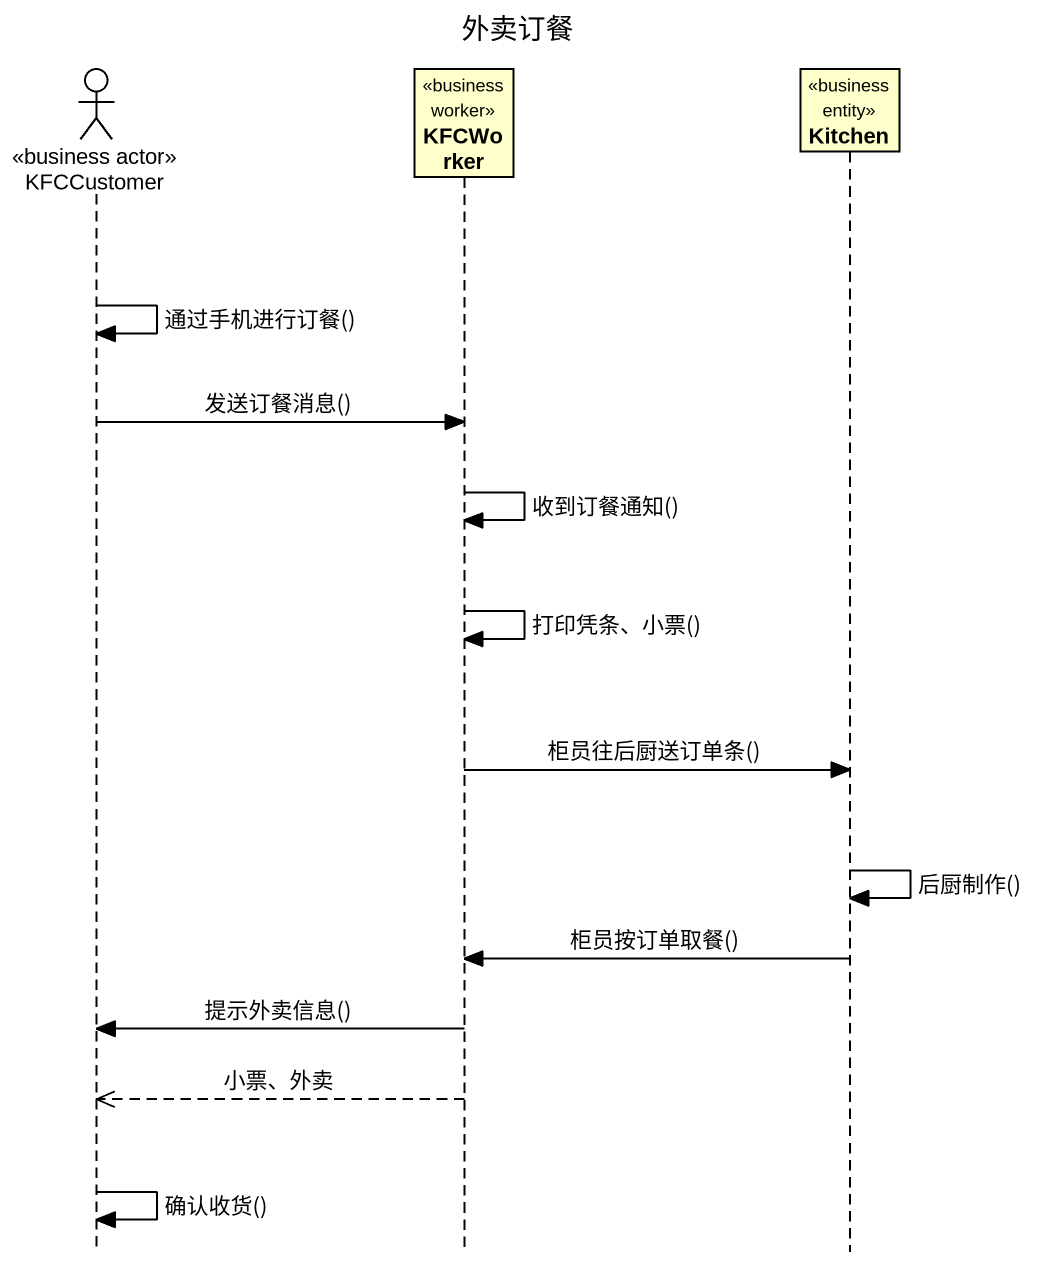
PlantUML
@startuml
title 外卖订餐
hide footbox
actor KFCCustomer <<business actor>>
participant KFCWorker <<business worker>>
participant Kitchen <<business entity>>

KFCCustomer -> KFCCustomer : 通过手机进行订餐()
KFCCustomer -> KFCWorker : 发送订餐消息()
KFCWorker -> KFCWorker : 收到订餐通知()
KFCWorker -> KFCWorker : 打印凭条、小票()
KFCWorker -> Kitchen : 柜员往后厨送订单条()
Kitchen -> Kitchen : 后厨制作()
Kitchen -> KFCWorker : 柜员按订单取餐()
KFCWorker -> KFCCustomer : 提示外卖信息()
KFCWorker -->> KFCCustomer : 小票、外卖
KFCCustomer -> KFCCustomer : 确认收货()
@enduml
